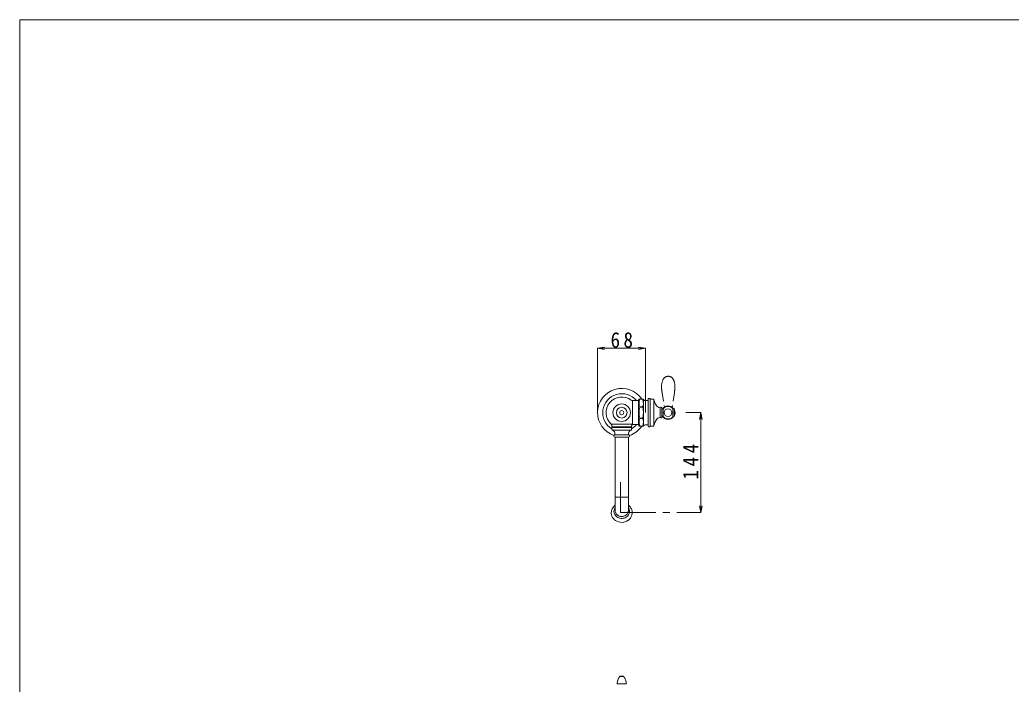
# Model space of a CAD drawing. Units: millimetres at full size, sheet at 1:10. Extents: x -1392 to 1350, y -947 to 991.
# Drawn here: x -1392 to 16, y 49 to 991 of the extents above; entities that cross this region are included whole.
import ezdxf

# ---------------------------------------------------------------- set-up
doc = ezdxf.new("R2010")
doc.units = ezdxf.units.MM
doc.header["$LTSCALE"] = 10
doc.linetypes.add('CHAIN1', pattern=[8, 5, -1, 1, -1])
doc.linetypes.add('DASHED1', pattern=[1.8, 1.2, -0.6])
for name, color, linetype, lineweight in [('0-0_0', 7, 'Continuous', 5), ('0-1_レイヤー_1', 7, 'CHAIN1', 5), ('0-2', 7, 'Continuous', 5), ('F-0', 7, 'Continuous', 5)]:
    doc.layers.add(name, color=color, linetype=linetype, lineweight=lineweight)
doc.styles.add('ＭＳ ゴシック', font='')
doc.styles.get('ＭＳ ゴシック').set_extended_font_data('MS Gothic')

msp = doc.modelspace()

# ---------------------------------------------------------------- linework, layer by layer
at = {"layer": '0-0_0'}
for p, q in [((-521.6, 451.02), (-521.6, 417.27)), ((-521.6, 451.02), (-513.28, 451.02)), ((-513.28, 451.57), (-513.25, 451.72)), ((-506.32, 452.68), (-506.32, 415.33)), ((-503.72, 451.26), (-499.47, 451.18)), ((-499.47, 414.75), (-499.47, 453.26)), ((-496.76, 453.34), (-496.84, 414.51)), ((-496.15, 453.05), (-492.2, 453.05)), ((-491.45, 452.42), (-491.45, 415.6)), ((-511.44, 442.15), (-508.01, 442.13)), ((-508.01, 441.59), (-511.44, 441.62)), ((-482.34, 441.03), (-482.34, 427)), ((-479.99, 440.36), (-479.98, 427.66)), ((-479.99, 439.09), (-479.06, 439.09)), ((-478.46, 439.38), (-478.45, 428.63)), ((-464.57, 439.44), (-464.57, 428.57)), ((-464.32, 439.72), (-463.17, 439.72)), ((-462.89, 439.56), (-462.89, 428.45)), ((-462.71, 437), (-462.71, 438.28)), ((-511.44, 426.4), (-508.01, 426.42)), ((-508.01, 425.88), (-511.44, 425.86)), ((-479.98, 428.93), (-479.06, 428.93)), ((-464.32, 428.29), (-463.17, 428.29)), ((-523.74, 417.71), (-552.23, 417.71)), ((-551.1, 415.1), (-551.1, 413.82)), ((-551.1, 413.82), (-523.16, 413.82)), ((-551.1, 412.3), (-551.1, 409.95)), ((-550.94, 412.75), (-523.32, 412.75)), ((-550.49, 409.2), (-523.77, 409.2)), ((-523.16, 413.82), (-523.16, 415.09)), ((-523.16, 409.95), (-523.16, 412.3)), ((-521.26, 416.99), (-521.6, 417.27)), ((-521.26, 416.99), (-513.28, 416.99)), ((-503.72, 416.75), (-499.47, 416.83)), ((-496.15, 414.96), (-492.2, 414.96)), ((-547.38, 402.4), (-526.88, 402.4)), ((-546.65, 399.37), (-546.65, 295.3)), ((-546.65, 399.37), (-527.61, 399.37)), ((-527.61, 399.37), (-527.61, 295.25)), ((-546.65, 313.95), (-527.61, 313.94))]:
    msp.add_line(p, q, dxfattribs=at)
at = {"layer": '0-0_0', "linetype": 'DASHED1'}
for p, q in [((-479.75, 462.09), (-476.6, 441.94)), ((-462.43, 462.09), (-465.64, 441.6))]:
    msp.add_line(p, q, dxfattribs=at)
at = {"layer": '0-0_0'}
for points in [[(-513.28, 451.57), (-513.28, 416.45), (-513.27, 416.37), (-513.25, 416.29)], [(-512.49, 452.95), (-512.37, 453.15), (-508.65, 453.09), (-508.35, 453.08), (-508.01, 453.08), (-506.96, 453.06)], [(-512.49, 415.06), (-512.37, 414.86), (-511.44, 414.88), (-508.01, 414.94), (-507.7, 414.94), (-506.96, 414.95)], [(-511.44, 414.88), (-511.41, 414.9), (-511.41, 414.98), (-511.44, 415.1), (-511.88, 416.58), (-512.19, 418.11), (-512.35, 419.68)], [(-540.06, 59.66), (-540.88, 58.46), (-541.58, 57.21), (-542.17, 55.94), (-542.65, 54.64), (-543.03, 53.32), (-543.3, 51.98), (-543.46, 50.64), (-543.51, 49.3), (-530.75, 49.3), (-530.82, 50.75), (-531, 52.16), (-531.29, 53.54), (-531.68, 54.87), (-532.18, 56.15), (-532.76, 57.38), (-533.44, 58.55), (-534.2, 59.65), (-540.06, 59.65), (-539.8, 59.88), (-539.52, 60.02), (-539.21, 60.09), (-538.89, 60.11), (-538.56, 60.09), (-538.21, 60.06), (-537.84, 60.02), (-537.47, 60.01), (-536.79, 60.01), (-536.42, 60.02), (-536.05, 60.06), (-535.7, 60.09), (-535.37, 60.11), (-535.05, 60.09), (-534.74, 60.02), (-534.46, 59.88), (-534.2, 59.65)], [(-543.49, 49.03), (-543.49, 49.06), (-543.5, 49.1), (-543.5, 49.13), (-543.5, 49.16), (-543.51, 49.23), (-543.51, 49.27), (-543.51, 49.3)], [(-530.77, 49.03), (-530.77, 49.06), (-530.76, 49.1), (-530.76, 49.16), (-530.75, 49.2), (-530.75, 49.23), (-530.75, 49.27), (-530.75, 49.3)]]:
    msp.add_lwpolyline(points, dxfattribs=at)
for centre, radius in [((-537.13, 434.01), 12.44), ((-537.13, 434.01), 7.6), ((-537.13, 434.01), 2.88), ((-471.38, 434.01), 5.47)]:
    msp.add_circle(centre, radius, dxfattribs=at)
at = {"layer": '0-0_0', "linetype": 'DASHED1'}
for centre, radius, start, end in [((-458.05, 471.14), 22.56, 153.5028, 183.14202), ((-470.99, 477.39), 8.2, 85.67861, 152.26005), ((-471.26, 477.33), 8.29, 27.92142, 83.86476), ((-484.13, 471.14), 22.56, 356.85483, 26.49405), ((-426.51, 471.69), 54.1, 181.89158, 190.22193), ((-515.67, 471.69), 54.1, 349.77493, 358.10527)]:
    msp.add_arc(centre, radius, start, end, dxfattribs=at)
at = {"layer": '0-0_0'}
for centre, radius, start, end in [((-537.13, 434.01), 34.28, 33.8221, 251.25609), ((-537.13, 434.01), 26.92, 39.20107, 238.7454), ((-537.13, 434.01), 22.22, 52.94198, 227.17247), ((-521.6, 454.58), 3.56, 232.94467, 270), ((-500.88, 446.12), 13.57, 150.41147, 155.63956), ((-512.45, 452.67), 0.283, 99.65182, 147.35257), ((-496.42, 447.53), 15.95, 160.29111, 199.70889), ((-511.61, 453.03), 0.206, 327.218, 32.782), ((-508.06, 452.3), 0.781, 31.59661, 86.68767), ((-523.41, 446.8), 17.07, 2.45602, 20.23476), ((-507, 452.25), 0.811, 35.40706, 87.1779), ((-449.79, 491.69), 68.68, 214.56833, 215.07643), ((-503.96, 453.87), 2.62, 219.03052, 251.1067), ((-503.83, 454.94), 3.68, 254.55527, 271.59784), ((-498.49, 453.18), 0.992, 137.15483, 175.10353), ((-498.15, 452.88), 1.45, 25.17234, 137.46814), ((-496.22, 453.7), 0.648, 198.44273, 276.6309), ((-492.14, 452.36), 0.693, 4.60308, 95.0164), ((-470.23, 456.28), 21.57, 190.31931, 204.3471), ((-480.92, 434.01), 31.46, 166.00275, 193.99725), ((-512.53, 441.88), 1.12, 346.12477, 13.87523), ((-496.5, 397.66), 45.41, 103.88118, 104.6897), ((-508.22, 441.09), 1.06, 38.66596, 78.78848), ((-523.55, 447.75), 17.23, 339.63367, 359.28381), ((-535.39, 434.01), 29.05, 344.53517, 15.46483), ((-477.04, 452.57), 13.84, 201.99886, 229.58515), ((-481.6, 447.72), 7.2, 232.11655, 257.87879), ((-482.98, 441.43), 0.762, 260.48853, 328.15343), ((-481.26, 440.36), 1.27, 359.99999, 148.15345), ((-471.38, 434), 9.53, 36.88293, 147.75485), ((-479.02, 439.78), 0.693, 266.80563, 325.02053), ((-471.38, 433.95), 8.92, 42.23935, 142.51143), ((-465.28, 439.45), 0.709, 358.78472, 43.58251), ((-464.32, 439.47), 0.254, 90, 179.52149), ((-463.17, 439.4), 0.317, 30.11515, 90.00002), ((-472.58, 433.97), 11.18, 8.50957, 30.00839), ((-462.6, 438.29), 0.11, 151.71717, 186.02798), ((-461.85, 437.01), 0.859, 180.63492, 188.47192), ((-462.68, 438.33), 0.021, 50.5332, 145.83097), ((-462.11, 436.98), 0.598, 189.00492, 212.10248), ((-462.72, 438.26), 0.105, 33.84283, 55.61033), ((-467.92, 434.51), 6.51, 19.2318, 35.73743), ((-484.48, 422.75), 25.92, 30.65, 32.47666), ((-467.28, 434.76), 5.83, 9.60217, 19.02503), ((-494.97, 420.26), 17.39, 161.23797, 181.93845), ((-512.53, 426.13), 1.12, 346.12446, 13.87556), ((-510.95, 413.29), 13.45, 74.66986, 77.39079), ((-508.19, 426.88), 1.01, 280.19257, 322.40729), ((-521.28, 420.78), 14.93, 338.4819, 21.5181), ((-477.02, 415.45), 13.84, 130.48089, 158.06718), ((-481.58, 420.3), 7.2, 102.18725, 127.94949), ((-482.98, 426.59), 0.762, 31.91261, 99.57751), ((-481.25, 427.66), 1.27, 211.91259, 0.06605), ((-471.38, 434), 9.53, 212.18743, 323.17864), ((-479.02, 428.25), 0.676, 33.59805, 93.65445), ((-471.38, 434.07), 8.93, 217.57495, 317.76846), ((-465.28, 428.56), 0.709, 316.41982, 357.55447), ((-464.32, 428.55), 0.256, 174.31361, 269.80088), ((-463.17, 428.61), 0.317, 270, 329.88276), ((-472.47, 434.01), 11.07, 329.88277, 346.81422), ((-467.53, 433.04), 6.09, 15.21256, 28.58947), ((-467.55, 433.14), 6.09, 344.20969, 8.20599), ((-550.73, 416.72), 90.86, 10.96648, 11.37454), ((-466.51, 434.83), 5.06, 350.58735, 8.99288), ((-554.65, 415.1), 3.56, 0, 47.16729), ((-550.33, 413.82), 0.762, 180.00002, 216.8699), ((-550.33, 412.3), 0.762, 143.13009, 180), ((-550.33, 409.95), 0.762, 180, 258.03745), ((-551.35, 413.06), 0.508, 323.1301, 36.86989), ((-551.39, 404.83), 4.46, 29.39331, 78.45498), ((-521.42, 403.87), 6.17, 132.99022, 182.49514), ((-537.13, 434.01), 34.28, 288.74391, 326.1779), ((-522.9, 404.75), 4.54, 100.99768, 126.86121), ((-523.93, 409.95), 0.762, 281.96256, 0), ((-523.9, 411.56), 6.16, 68.06519, 88.5363), ((-522.91, 413.06), 0.508, 143.1301, 216.86987), ((-523.93, 413.82), 0.762, 323.13008, 360), ((-523.93, 412.3), 0.762, 0.00001, 36.8699), ((-521.21, 415.04), 1.96, 91.34228, 178.54283), ((-537.13, 434.01), 26.92, 301.25555, 320.79765), ((-500.88, 421.89), 13.57, 204.36044, 209.58853), ((-512.45, 415.34), 0.283, 212.64769, 260.34816), ((-508.06, 415.72), 0.782, 273.35281, 328.36283), ((-507, 415.76), 0.811, 272.82189, 324.59295), ((-503.93, 414.06), 2.71, 85.56042, 152.75584), ((-498.11, 415.1), 1.4, 194.19389, 339.44296), ((-496.24, 414.35), 0.614, 81.64107, 156.12133), ((-492.13, 415.64), 0.68, 263.88075, 356.50058), ((-468.67, 411.16), 23.21, 155.96721, 168.98945), ((-546.65, 400.97), 1.6, 116.84902, 270), ((-554.9, 403.44), 8.22, 1.08473, 25.78807), ((-547.95, 403.53), 1.27, 296.84902, 3.17461), ((-527.61, 400.97), 1.6, 270, 63.15098), ((-526.31, 403.53), 1.27, 176.82539, 243.15292), ((-538.85, 292.17), 13.12, 126.50527, 183.31758), ((-538.44, 294.01), 9.77, 170.86653, 192.92643), ((-538.62, 293.96), 9.6, 146.85151, 170.40614), ((-536.17, 293.69), 10.19, 22.89182, 32.90464), ((-185.17, 730), 547.57, 231.28955, 231.42299), ((-535.28, 294.07), 9.23, 350.66888, 22.84887), ((-537.03, 290.91), 15.15, 25.93559, 46.59746), ((-535.34, 292.18), 13.09, 354.93074, 24.17668), ((-538.19, 292.41), 13.79, 184.16685, 254.40334), ((-538.09, 294.56), 10.24, 195.48853, 225.63928), ((-537.62, 295.66), 9.03, 182.25633, 214.77257), ((-537.36, 295.44), 11.38, 226.10156, 258.65618), ((-536.83, 297.09), 10.52, 218.7212, 248.12453), ((-537.19, 297.26), 10.55, 250.25399, 285.36112), ((-537.09, 296.82), 12.79, 258.70377, 284.63797), ((-536.97, 296.58), 9.84, 285.14438, 306.39345), ((-537.18, 295.88), 11.91, 286.22806, 317.19662), ((-538.18, 295.68), 17.61, 292.5027, 312.65443), ((-536.75, 296.2), 9.4, 306.69932, 333.51292), ((-536.11, 294.36), 10.09, 319.41639, 349.81008), ((194506.73, -64888.68), 205638.51, 161.5199, 161.52038), ((27699.78, -2767.69), 28393.09, 173.8071, 173.8104), ((-535.48, 292.2), 13.22, 314.26467, 354.91198), ((-537.1, 294.93), 16.51, 253.08287, 290.02987)]:
    msp.add_arc(centre, radius, start, end, dxfattribs=at)
at = {"layer": '0-1_レイヤー_1'}
msp.add_line((-538.85, 292.17), (-457.38, 292.17), dxfattribs=at)
at = {"layer": '0-2'}
for p, q in [((-571.41, 525.28), (-561.56, 527.02)), ((-571.41, 525.28), (-561.56, 523.55)), ((-571.41, 525.28), (-571.41, 434.01)), ((-571.41, 525.28), (-503.41, 525.28)), ((-503.41, 525.28), (-513.26, 527.02)), ((-503.41, 525.28), (-513.26, 523.55)), ((-503.41, 525.28), (-503.41, 434.01)), ((-424.8, 434.01), (-426.54, 424.16)), ((-424.8, 434.01), (-423.07, 424.16)), ((-424.8, 292.17), (-426.54, 302.02)), ((-424.8, 292.17), (-423.07, 302.02)), ((-424.8, 292.17), (-457.38, 292.17))]:
    msp.add_line(p, q, dxfattribs=at)
msp.add_lwpolyline([(-424.8, 292.17), (-424.8, 434.01), (-446.22, 434.01)], dxfattribs=at)
at = {"layer": 'F-0'}
msp.add_line((-538.85, 292.17), (-538.85, 335.26), dxfattribs=at)
msp.add_lwpolyline([(-1391.5, 991.14), (1350.16, 991.14), (1350.16, -947.41), (-1391.5, -947.41)], close=True, dxfattribs=at)

# ---------------------------------------------------------------- texts
at = {"layer": '0-2', "insert": (-552.95, 525.84), "char_height": 21.99, "attachment_point": 7, "style": 'ＭＳ ゴシック'}
msp.add_mtext('\\T1.36;\\W0.9;68', dxfattribs=at)
at = {"layer": '0-2', "insert": (-428.33, 339.18), "char_height": 21.99, "attachment_point": 7, "rotation": 90, "style": 'ＭＳ ゴシック'}
msp.add_mtext('\\T1.38;\\W0.9;144', dxfattribs=at)

doc.saveas('drawing.dxf')
